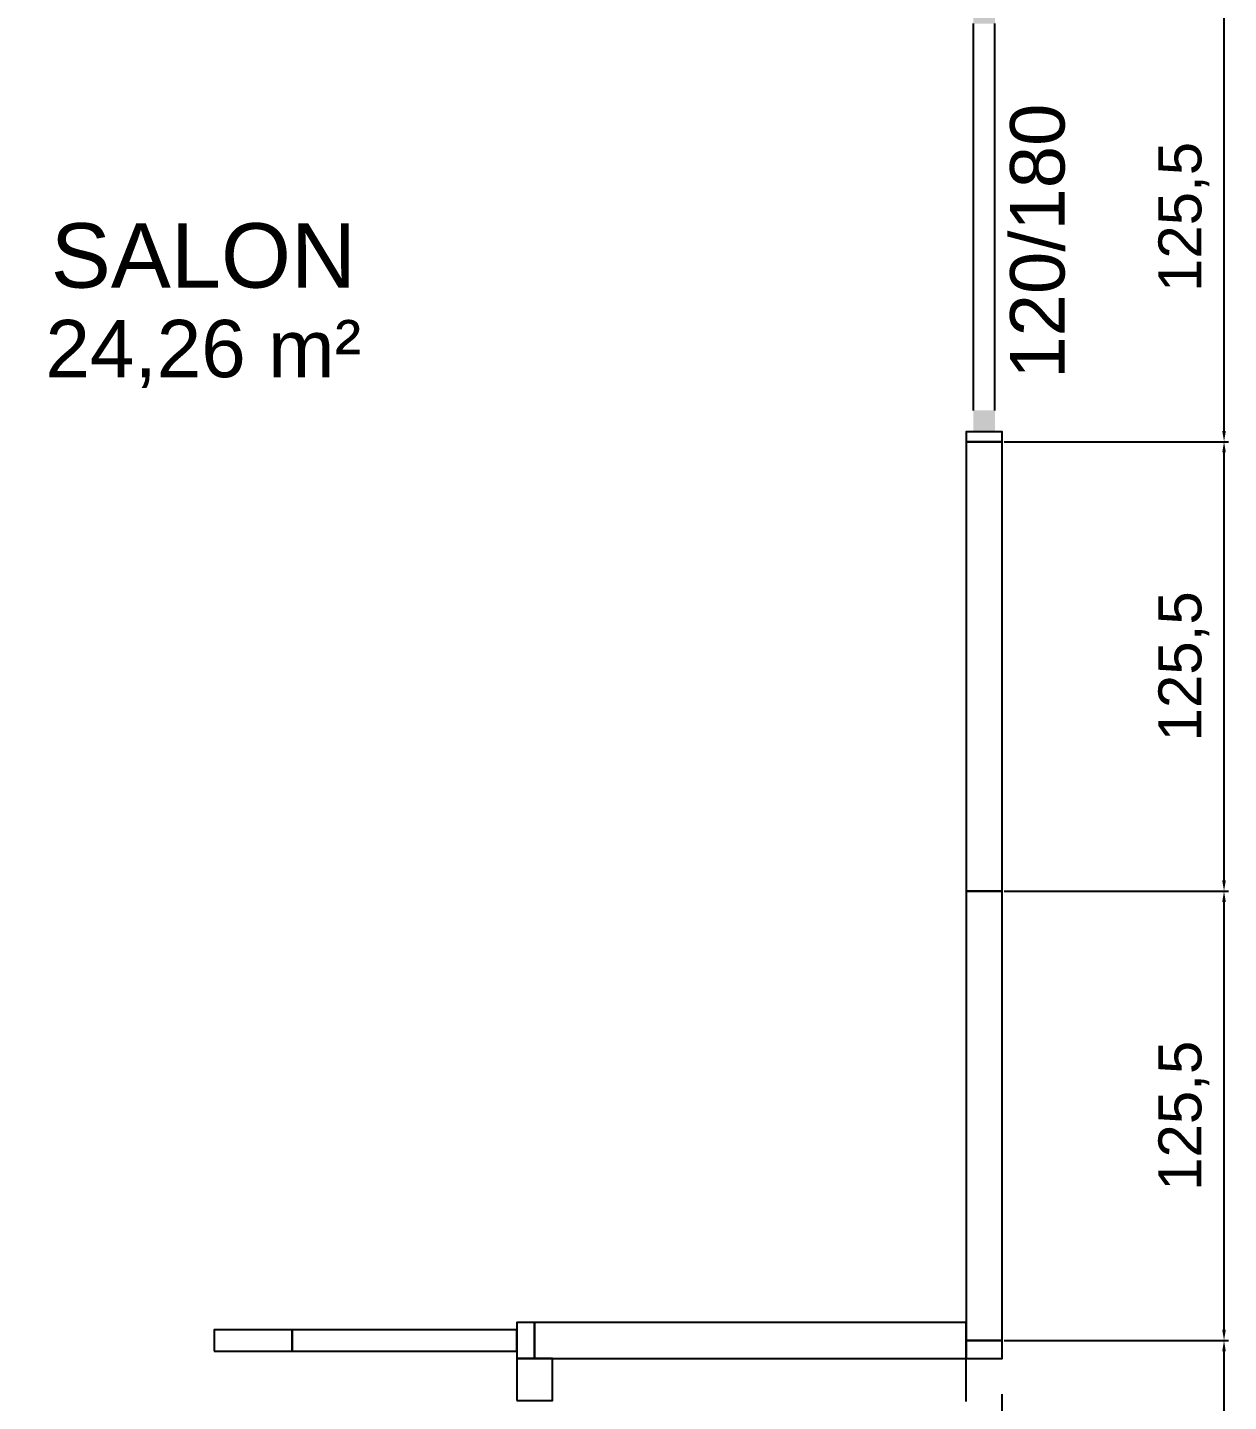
# Model space of a CAD drawing. Header units: centimetres. Extents: x -114 to 2948, y -828 to 1257.
# Drawn here: x 1573.9 to 1909.2, y 490 to 873.7 of the extents above; entities that cross this region are included whole.
import ezdxf
from ezdxf.enums import TextEntityAlignment as Align

# ---------------------------------------------------------------- set-up
doc = ezdxf.new("R2010")
doc.units = ezdxf.units.CM
doc.linetypes.add('VERANDA_KESIK', pattern=[30, 12, -18])
for name, color, linetype in [('DIS_DUVAR_100', 30, 'Continuous'), ('IC_DUVAR_60', 30, 'Continuous'), ('KOSE_PROFIL_100', 8, 'Continuous'), ('PENCERE', 10, 'Continuous'), ('VERANDA_PROFIL_100', 1, 'VERANDA_KESIK'), ('YENI_OLCU', 4, 'Continuous'), ('YENI_YAZI', 7, 'Continuous')]:
    doc.layers.add(name, color=color, linetype=linetype)
doc.styles.get("Standard").update_dxf_attribs({"font": 'Arial.ttf'})
doc.dimstyles.new('ISO-25', dxfattribs={"dimtxt": 12, "dimasz": 3, "dimexe": 1.25, "dimexo": 0.625, "dimgap": 4, "dimtad": 1, "dimtxsty": 'Standard', "dimcen": 2.5, "dimadec": 0, "dimazin": 0, "dimtfac": 1, "dimtmove": 0, "dimatfit": 3, "dimfxl": 1, "dimarcsym": 0})

# ---------------------------------------------------------------- blocks, each defined once
blk = doc.blocks.new('BOM_D01_1255p0_V_DOLU_PP')
blk.add_lwpolyline([(0, 0), (10, 0), (10, 125.5), (0, 125.5)], close=True)
blk = doc.blocks.new('BOM_P02_PENCERE_1200x1800')
at = {"layer": 'PENCERE', "color": 1}
for p, q in [((53839.87, 6703.82), (53839.87, 6713.82)), ((53845.87, 6711.82), (53953.87, 6711.82)), ((53959.87, 6703.82), (53959.87, 6713.82)), ((53845.87, 6705.82), (53953.87, 6705.82))]:
    blk.add_line(p, q, dxfattribs=at)
for points in [[(53839.87, 6705.82), (53845.87, 6705.82), (53839.87, 6711.82), (53845.87, 6711.82)], [(53959.87, 6705.82), (53953.87, 6705.82), (53959.87, 6711.82), (53953.87, 6711.82)]]:
    blk.add_solid(points, dxfattribs=at)
at = {"layer": 'PENCERE', "color": 0, "lineweight": 25}
blk.add_text('120/180', height=15.217, dxfattribs=at).set_placement((53854.7, 6686.34))
blk = doc.blocks.new('BOM_D03_1255p0_V_P02_PP')
for points in [[(0, 122.75), (10, 122.75), (10, 125.5), (0, 125.5)], [(0, 0), (10, 0), (10, 2.75), (0, 2.75)]]:
    blk.add_lwpolyline(points, close=True)
at = {"rotation": 90}
blk.add_blockref('BOM_P02_PENCERE_1200x1800', (6713.82, -53837.12), dxfattribs=at)
blk = doc.blocks.new('BOM_D07_1205p0_V_K02_PP')
blk.add_lwpolyline([(0, 108.75), (10, 108.75), (10, 120.5), (0, 120.5)], close=True)
blk = doc.blocks.new('BOM_D08_1205_H_DOLU_PP')
blk.add_lwpolyline([(0, 0), (120.5, 0), (120.5, 10), (0, 10)], close=True)
blk = doc.blocks.new('BOM_I10_1255p0_H_OPEN_PP')
for points in [[(0, 0), (21.75, 0), (21.75, 6), (0, 6)], [(103.75, 0), (125.5, 0), (125.5, 6), (103.75, 6)]]:
    blk.add_lwpolyline(points, close=True)
blk = doc.blocks.new('BOM_I06_627p5_H_DOLU_PP')
blk.add_lwpolyline([(0, 0), (62.75, 0), (62.75, 6), (0, 6)], close=True)
blk = doc.blocks.new('BOM_B02_DIS_KOSE_100x50')
blk.add_lwpolyline([(0, 0), (10, 0), (10, 5), (0, 5)], close=True)
blk = doc.blocks.new('BOM_V03_VERANDA')
at = {"layer": 'VERANDA_PROFIL_100', "linetype": 'VERANDA_KESIK'}
for p, q in [((763, 10), (763, 502)), ((773, 0), (773, 502))]:
    blk.add_line(p, q, dxfattribs=at)
blk = doc.blocks.new('*D182')
at = {"layer": 'Defpoints', "color": 0, "transparency": 16777216}
for p in [(1846, 507), (1908, 507), (1846, 381.5)]:
    blk.add_point(p, dxfattribs=at)
at = {"layer": 'YENI_OLCU', "color": 0, "lineweight": -2, "transparency": 16777216}
for p, q in [((1846.62, 507), (1909.25, 507)), ((1908, 384.5), (1908, 504)), ((1846.62, 381.5), (1909.25, 381.5))]:
    blk.add_line(p, q, dxfattribs=at)
at = {"layer": 'YENI_OLCU', "color": 0, "transparency": 16777216}
for points in [[(1907.5, 504), (1908.5, 504), (1908, 507)], [(1907.5, 384.5), (1908.5, 384.5), (1908, 381.5)]]:
    blk.add_solid(points, dxfattribs=at)
at = {"layer": 'YENI_OLCU', "color": 0, "transparency": 16777216, "insert": (1896.79, 444.25), "char_height": 12, "attachment_point": 5, "rotation": 90}
blk.add_mtext('125,5', dxfattribs=at)
blk = doc.blocks.new('*D183')
at = {"layer": 'Defpoints', "color": 0, "transparency": 16777216}
for p in [(1846, 632.5), (1908, 632.5), (1846, 507)]:
    blk.add_point(p, dxfattribs=at)
at = {"layer": 'YENI_OLCU', "color": 0, "lineweight": -2, "transparency": 16777216}
for p, q in [((1846.62, 632.5), (1909.25, 632.5)), ((1908, 510), (1908, 629.5)), ((1846.62, 507), (1909.25, 507))]:
    blk.add_line(p, q, dxfattribs=at)
at = {"layer": 'YENI_OLCU', "color": 0, "transparency": 16777216}
for points in [[(1907.5, 629.5), (1908.5, 629.5), (1908, 632.5)], [(1907.5, 510), (1908.5, 510), (1908, 507)]]:
    blk.add_solid(points, dxfattribs=at)
at = {"layer": 'YENI_OLCU', "color": 0, "transparency": 16777216, "insert": (1896.79, 569.75), "char_height": 12, "attachment_point": 5, "rotation": 90}
blk.add_mtext('125,5', dxfattribs=at)
blk = doc.blocks.new('*D184')
at = {"layer": 'Defpoints', "color": 0, "transparency": 16777216}
for p in [(1846, 758), (1908, 758), (1846, 632.5)]:
    blk.add_point(p, dxfattribs=at)
at = {"layer": 'YENI_OLCU', "color": 0, "lineweight": -2, "transparency": 16777216}
for p, q in [((1846.62, 758), (1909.25, 758)), ((1908, 635.5), (1908, 755)), ((1846.62, 632.5), (1909.25, 632.5))]:
    blk.add_line(p, q, dxfattribs=at)
at = {"layer": 'YENI_OLCU', "color": 0, "transparency": 16777216}
for points in [[(1907.5, 755), (1908.5, 755), (1908, 758)], [(1907.5, 635.5), (1908.5, 635.5), (1908, 632.5)]]:
    blk.add_solid(points, dxfattribs=at)
at = {"layer": 'YENI_OLCU', "color": 0, "transparency": 16777216, "insert": (1896.79, 695.25), "char_height": 12, "attachment_point": 5, "rotation": 90}
blk.add_mtext('125,5', dxfattribs=at)
blk = doc.blocks.new('*D185')
at = {"layer": 'Defpoints', "color": 0, "transparency": 16777216}
for p in [(1846, 883.5), (1908, 883.5), (1846, 758)]:
    blk.add_point(p, dxfattribs=at)
at = {"layer": 'YENI_OLCU', "color": 0, "lineweight": -2, "transparency": 16777216}
for p, q in [((1846.62, 883.5), (1909.25, 883.5)), ((1908, 761), (1908, 880.5)), ((1846.62, 758), (1909.25, 758))]:
    blk.add_line(p, q, dxfattribs=at)
at = {"layer": 'YENI_OLCU', "color": 0, "transparency": 16777216}
for points in [[(1907.5, 880.5), (1908.5, 880.5), (1908, 883.5)], [(1907.5, 761), (1908.5, 761), (1908, 758)]]:
    blk.add_solid(points, dxfattribs=at)
at = {"layer": 'YENI_OLCU', "color": 0, "transparency": 16777216, "insert": (1896.79, 820.75), "char_height": 12, "attachment_point": 5, "rotation": 90}
blk.add_mtext('125,5', dxfattribs=at)

msp = doc.modelspace()

# ---------------------------------------------------------------- block references
at = {"layer": 'DIS_DUVAR_100'}
for name, p in [('BOM_D03_1255p0_V_P02_PP', (1836, 758)), ('BOM_D01_1255p0_V_DOLU_PP', (1836, 632.5)), ('BOM_D01_1255p0_V_DOLU_PP', (1836, 507)), ('BOM_D08_1205_H_DOLU_PP', (1715.5, 502)), ('BOM_D07_1205p0_V_K02_PP', (1710.5, 381.5))]:
    msp.add_blockref(name, p, dxfattribs=at)
at = {"layer": 'IC_DUVAR_60'}
for name, p in [('BOM_I10_1255p0_H_OPEN_PP', (1522.25, 504)), ('BOM_I06_627p5_H_DOLU_PP', (1647.75, 504))]:
    msp.add_blockref(name, p, dxfattribs=at)
at = {"layer": 'KOSE_PROFIL_100', "rotation": 90}
msp.add_blockref('BOM_B02_DIS_KOSE_100x50', (1715.5, 502), dxfattribs=at)
at = {"layer": 'KOSE_PROFIL_100'}
msp.add_blockref('BOM_B02_DIS_KOSE_100x50', (1836, 502), dxfattribs=at)
at = {"layer": 'VERANDA_PROFIL_100'}
msp.add_blockref('BOM_V03_VERANDA', (1073, 0), dxfattribs=at)

# ---------------------------------------------------------------- texts
at = {"layer": 'YENI_YAZI'}
for s, height, p in [('SALON', 18, (1623, 810)), ('24,26 m²', 16, (1623, 784))]:
    msp.add_text(s, height=height, dxfattribs=at).set_placement(p, align=Align.MIDDLE_CENTER)

# ---------------------------------------------------------------- dimensions: what is measured, and where the dimension line sits
at = {"layer": 'YENI_OLCU'}
for base, p1, p2, picture, middle in [((1908, 883.5), (1846, 758), (1846, 883.5), '*D185', (1896.789, 820.75)), ((1908, 758), (1846, 632.5), (1846, 758), '*D184', (1896.789, 695.25)), ((1908, 632.5), (1846, 507), (1846, 632.5), '*D183', (1896.789, 569.75)), ((1908, 507), (1846, 381.5), (1846, 507), '*D182', (1896.789, 444.25))]:
    dim = msp.add_linear_dim(base=base, p1=p1, p2=p2, angle=90, dimstyle='ISO-25', dxfattribs=at)
    dim.commit()
    dim.dimension.update_dxf_attribs({"geometry": picture, "text_midpoint": middle})

doc.saveas('drawing.dxf')
